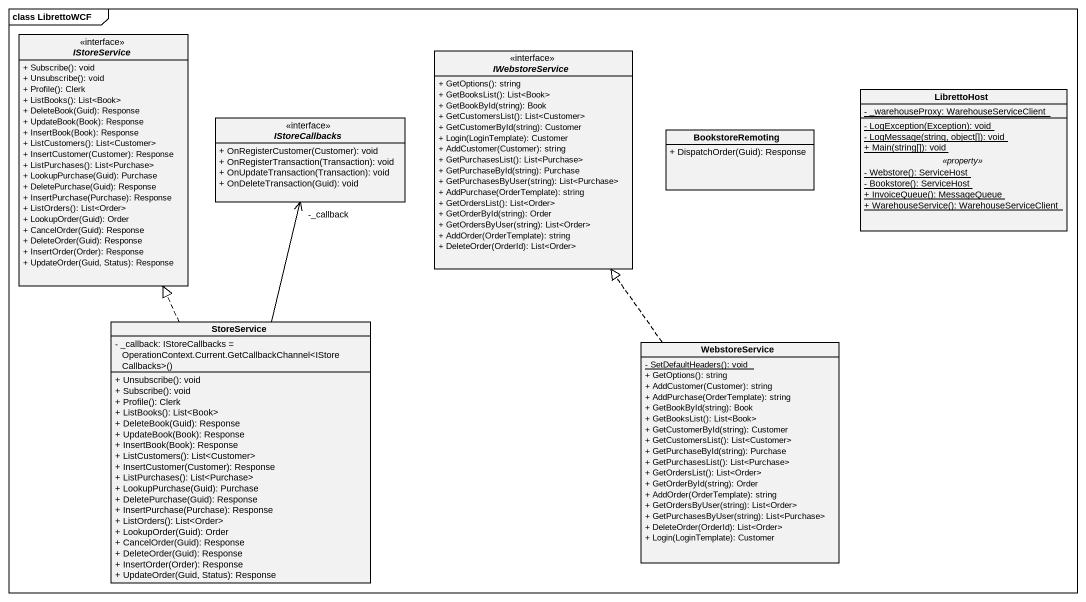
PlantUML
@startuml
mainframe class LibrettoWCF
hide circle
hide empty members
skinparam classAttributeIconSize 0
interface IStoreService {
  + Subscribe(): void
  + Unsubscribe(): void
  + Profile(): Clerk
  + ListBooks(): List<Book>
  + DeleteBook(Guid): Response
  + UpdateBook(Book): Response
  + InsertBook(Book): Response
  + ListCustomers(): List<Customer>
  + InsertCustomer(Customer): Response
  + ListPurchases(): List<Purchase>
  + LookupPurchase(Guid): Purchase
  + DeletePurchase(Guid): Response
  + InsertPurchase(Purchase): Response
  + ListOrders(): List<Order>
  + LookupOrder(Guid): Order
  + CancelOrder(Guid): Response
  + DeleteOrder(Guid): Response
  + InsertOrder(Order): Response
  + UpdateOrder(Guid, Status): Response
}
interface IWebstoreService {
  + GetOptions(): string
  + GetBooksList(): List<Book>
  + GetBookById(string): Book
  + GetCustomersList(): List<Customer>
  + GetCustomerById(string): Customer
  + Login(LoginTemplate): Customer
  + AddCustomer(Customer): string
  + GetPurchasesList(): List<Purchase>
  + GetPurchaseById(string): Purchase
  + GetPurchasesByUser(string): List<Purchase>
  + AddPurchase(OrderTemplate): string
  + GetOrdersList(): List<Order>
  + GetOrderById(string): Order
  + GetOrdersByUser(string): List<Order>
  + AddOrder(OrderTemplate): string
  + DeleteOrder(OrderId): List<Order>
}
class LibrettoHost {
  {static} - _warehouseProxy: WarehouseServiceClient
  --
  {static} - LogException(Exception): void
  {static} - LogMessage(string, object[]): void
  {static} + Main(string[]): void
  .. <<property>> ..
  {static} - Webstore(): ServiceHost
  {static} - Bookstore(): ServiceHost
  {static} + InvoiceQueue(): MessageQueue
  {static} + WarehouseService(): WarehouseServiceClient
}
interface IStoreCallbacks {
  + OnRegisterCustomer(Customer): void
  + OnRegisterTransaction(Transaction): void
  + OnUpdateTransaction(Transaction): void
  + OnDeleteTransaction(Guid): void
}
class BookstoreRemoting {
  + DispatchOrder(Guid): Response
}
class StoreService {
  {field} - _callback: IStoreCallbacks = OperationContext.Current.GetCallbackChannel<IStoreCallbacks>()
  + Unsubscribe(): void
  + Subscribe(): void
  + Profile(): Clerk
  + ListBooks(): List<Book>
  + DeleteBook(Guid): Response
  + UpdateBook(Book): Response
  + InsertBook(Book): Response
  + ListCustomers(): List<Customer>
  + InsertCustomer(Customer): Response
  + ListPurchases(): List<Purchase>
  + LookupPurchase(Guid): Purchase
  + DeletePurchase(Guid): Response
  + InsertPurchase(Purchase): Response
  + ListOrders(): List<Order>
  + LookupOrder(Guid): Order
  + CancelOrder(Guid): Response
  + DeleteOrder(Guid): Response
  + InsertOrder(Order): Response
  + UpdateOrder(Guid, Status): Response
}
class WebstoreService {
  {static} - SetDefaultHeaders(): void
  + GetOptions(): string
  + AddCustomer(Customer): string
  + AddPurchase(OrderTemplate): string
  + GetBookById(string): Book
  + GetBooksList(): List<Book>
  + GetCustomerById(string): Customer
  + GetCustomersList(): List<Customer>
  + GetPurchaseById(string): Purchase
  + GetPurchasesList(): List<Purchase>
  + GetOrdersList(): List<Order>
  + GetOrderById(string): Order
  + AddOrder(OrderTemplate): string
  + GetOrdersByUser(string): List<Order>
  + GetPurchasesByUser(string): List<Purchase>
  + DeleteOrder(OrderId): List<Order>
  + Login(LoginTemplate): Customer
}
StoreService .up.|> IStoreService
StoreService -up-> "-_callback" IStoreCallbacks
WebstoreService .up.|> IWebstoreService
@enduml
